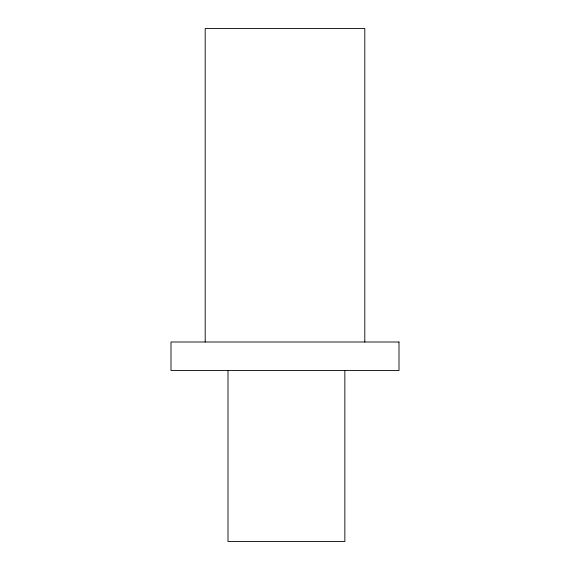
<?xml version="1.0" encoding="UTF-8"?>
<svg xmlns="http://www.w3.org/2000/svg" width="570" height="570" viewBox="0 0 570 570"><rect width="100%" height="100%" fill="white"/><g stroke="black" fill="none" stroke-linecap="round" stroke-linejoin="round"><path stroke-width="0.85" d="M364.8 342L364.8 28.5L205.2 28.5L205.2 342M344.85 370.457L344.85 541.5L228 541.5L228 370.457M399 342L171 342L171 370.5L399 370.5L399 342"/></g></svg>
